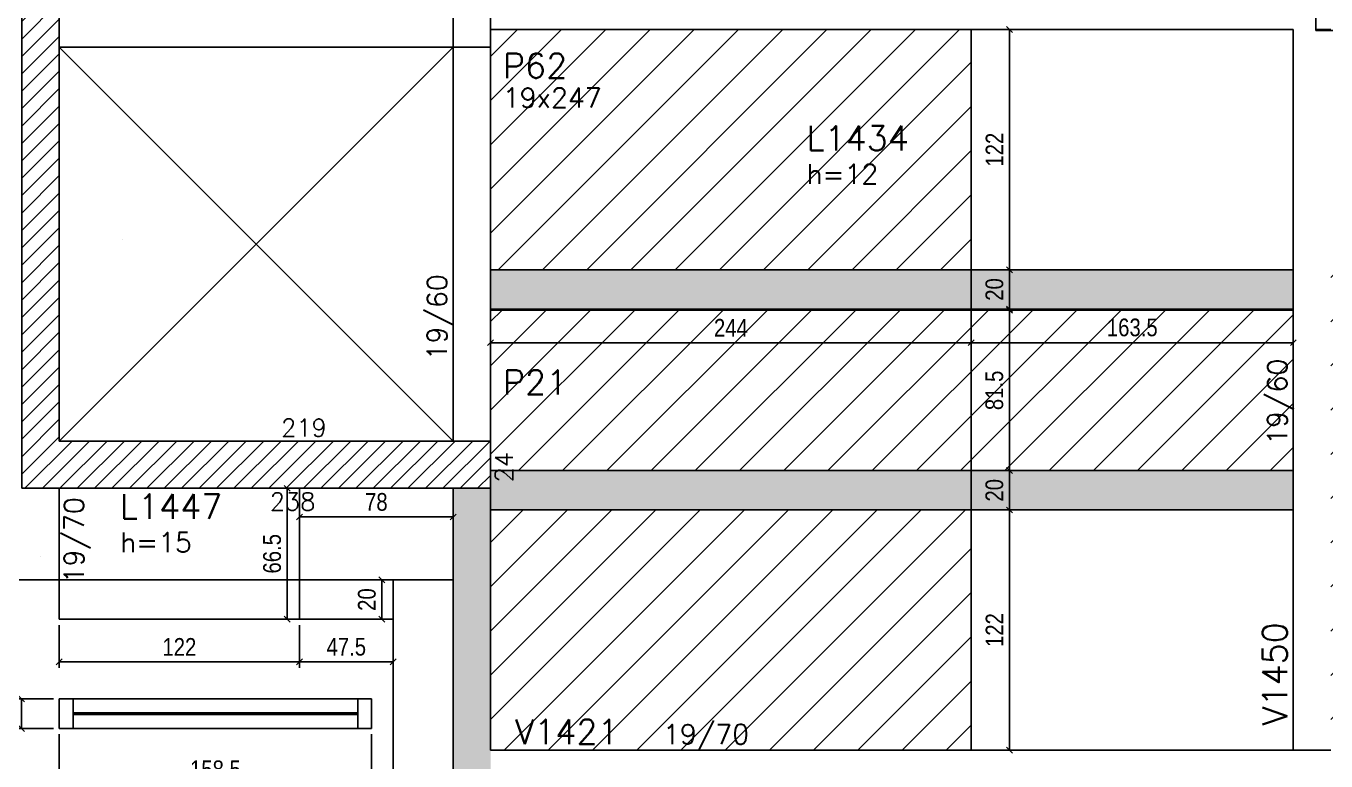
# Model space of a CAD drawing. Extents: x 1860 to 8661, y -614 to 3008.
# Drawn here: x 5493 to 6153, y 364 to 737 of the extents above; entities that cross this region are included whole.
import ezdxf

# ---------------------------------------------------------------- set-up
doc = ezdxf.new("R2010")
doc.units = 0
for name, color, linetype in [('242', 12, 'Continuous'), ('COTA', 241, 'Continuous'), ('F-DESNIVEL-1', 254, 'Continuous'), ('F-LAJES', 3, 'Continuous'), ('F-LAJES-DIM', 2, 'Continuous'), ('F-LAJES-NOME', 4, 'Continuous'), ('F-PILARES-DIM', 172, 'Continuous'), ('F-PILARES-HACH', 174, 'Continuous'), ('F-PILARES-M', 170, 'Continuous'), ('F-PILARES-NOME', 170, 'Continuous'), ('F-PILARES-S', 170, 'Continuous'), ('F-VIGAS', 3, 'Continuous'), ('F-VIGAS-DIM', 2, 'Continuous'), ('F-VIGAS-NOME', 4, 'Continuous'), ('F-VÃO', 1, 'Continuous'), ('Painéis', 200, 'Continuous'), ('SARR_2.2x7', 40, 'Continuous')]:
    doc.layers.add(name, color=color, linetype=linetype)
doc.layers.add('Hachura', color=251, linetype='Continuous', lineweight=9)
doc.styles.add('COTA TECNICA-50', font='techl___.ttf', dxfattribs={"height": 9})
doc.styles.add('MCP', font='romans.shx')
doc.dimstyles.new('COTA PAINEL-50', dxfattribs={"dimtxt": 9, "dimasz": 3, "dimexe": 3, "dimexo": 3, "dimgap": 3, "dimtad": 1, "dimdec": 1, "dimzin": 12, "dimdsep": 46, "dimtxsty": 'COTA TECNICA-50', "dimblk1": 'OBLIQUE', "dimblk2": 'OBLIQUE', "dimsah": 1, "dimcen": 0.9, "dimclrd": 4, "dimclre": 4, "dimclrt": 240, "dimadec": 1, "dimazin": 3, "dimtfac": 1, "dimtdec": 1, "dimtmove": 0, "dimatfit": 3, "dimfxl": 1, "dimtolj": 1, "dimtzin": 12, "dimarcsym": 0})

# ---------------------------------------------------------------- blocks, each defined once
blk = doc.blocks.new('_Oblique')
at = {"color": 0, "linetype": 'ByBlock', "lineweight": -2}
blk.add_line((-0.5, -0.5), (0.5, 0.5), dxfattribs=at)
blk = doc.blocks.new('*D225')
at = {"layer": 'COTA', "color": 4, "lineweight": -2, "transparency": 16777216}
for p, q in [((5728.51, 590.14), (5728.51, 573.61)), ((5972.51, 590.14), (5972.51, 573.61)), ((5728.51, 576.61), (5972.51, 576.61))]:
    blk.add_line(p, q, dxfattribs=at)
at = {"layer": 'Defpoints', "color": 0, "transparency": 16777216}
for p in [(5728.51, 593.14), (5972.51, 593.14), (5972.51, 576.61)]:
    blk.add_point(p, dxfattribs=at)
at = {"layer": 'COTA', "color": 4, "lineweight": -2, "transparency": 16777216, "xscale": 3, "yscale": 3, "zscale": 3, "rotation": 180}
blk.add_blockref('_Oblique', (5728.51, 576.61), dxfattribs=at)
at = {"layer": 'COTA', "color": 4, "lineweight": -2, "transparency": 16777216, "xscale": 3, "yscale": 3, "zscale": 3}
blk.add_blockref('_Oblique', (5972.51, 576.61), dxfattribs=at)
at = {"layer": 'COTA', "color": 240, "transparency": 16777216, "insert": (5850.51, 584.18), "char_height": 9, "attachment_point": 5, "style": 'COTA TECNICA-50'}
blk.add_mtext('\\A1;244', dxfattribs=at)
blk = doc.blocks.new('*D226')
at = {"layer": 'COTA', "color": 4, "lineweight": -2, "transparency": 16777216}
for p, q in [((5972.51, 590.14), (5972.51, 573.61)), ((6136.01, 590.14), (6136.01, 573.61)), ((5972.51, 576.61), (6136.01, 576.61))]:
    blk.add_line(p, q, dxfattribs=at)
at = {"layer": 'Defpoints', "color": 0, "transparency": 16777216}
for p in [(5972.51, 593.14), (6136.01, 593.14), (6136.01, 576.61)]:
    blk.add_point(p, dxfattribs=at)
at = {"layer": 'COTA', "color": 4, "lineweight": -2, "transparency": 16777216, "xscale": 3, "yscale": 3, "zscale": 3, "rotation": 180}
blk.add_blockref('_Oblique', (5972.51, 576.61), dxfattribs=at)
at = {"layer": 'COTA', "color": 4, "lineweight": -2, "transparency": 16777216, "xscale": 3, "yscale": 3, "zscale": 3}
blk.add_blockref('_Oblique', (6136.01, 576.61), dxfattribs=at)
at = {"layer": 'COTA', "color": 240, "transparency": 16777216, "insert": (6054.26, 584.31), "char_height": 9, "attachment_point": 5, "style": 'COTA TECNICA-50'}
blk.add_mtext('\\A1;163.5', dxfattribs=at)
blk = doc.blocks.new('*D227')
at = {"layer": 'COTA', "color": 4, "lineweight": -2, "transparency": 16777216}
for p, q in [((5975.51, 491.64), (5994.89, 491.64)), ((5991.89, 369.64), (5991.89, 491.64)), ((5975.51, 369.64), (5994.89, 369.64))]:
    blk.add_line(p, q, dxfattribs=at)
at = {"layer": 'Defpoints', "color": 0, "transparency": 16777216}
for p in [(5972.51, 491.64), (5991.89, 491.64), (5972.51, 369.64)]:
    blk.add_point(p, dxfattribs=at)
at = {"layer": 'COTA', "color": 4, "lineweight": -2, "transparency": 16777216, "xscale": 3, "yscale": 3, "zscale": 3}
for p, rotation in [((5991.89, 491.64), 90), ((5991.89, 369.64), 270)]:
    blk.add_blockref('_Oblique', p, dxfattribs=dict(at, rotation=rotation))
at = {"layer": 'COTA', "color": 240, "transparency": 16777216, "insert": (5984.34, 430.64), "char_height": 9, "attachment_point": 5, "rotation": 90, "style": 'COTA TECNICA-50'}
blk.add_mtext('\\A1;122', dxfattribs=at)
blk = doc.blocks.new('*D228')
at = {"layer": 'COTA', "color": 4, "lineweight": -2, "transparency": 16777216}
for p, q in [((5975.51, 511.64), (5994.89, 511.64)), ((5991.89, 491.64), (5991.89, 511.64)), ((5975.51, 491.64), (5994.89, 491.64))]:
    blk.add_line(p, q, dxfattribs=at)
at = {"layer": 'Defpoints', "color": 0, "transparency": 16777216}
for p in [(5972.51, 511.64), (5991.89, 511.64), (5972.51, 491.64)]:
    blk.add_point(p, dxfattribs=at)
at = {"layer": 'COTA', "color": 4, "lineweight": -2, "transparency": 16777216, "xscale": 3, "yscale": 3, "zscale": 3}
for p, rotation in [((5991.89, 511.64), 90), ((5991.89, 491.64), 270)]:
    blk.add_blockref('_Oblique', p, dxfattribs=dict(at, rotation=rotation))
at = {"layer": 'COTA', "color": 240, "transparency": 16777216, "insert": (5984.3, 501.64), "char_height": 9, "attachment_point": 5, "rotation": 90, "style": 'COTA TECNICA-50'}
blk.add_mtext('\\A1;20', dxfattribs=at)
blk = doc.blocks.new('*D229')
at = {"layer": 'COTA', "color": 4, "lineweight": -2, "transparency": 16777216}
for p, q in [((5975.51, 593.14), (5994.89, 593.14)), ((5991.89, 511.64), (5991.89, 593.14)), ((5975.51, 511.64), (5994.89, 511.64))]:
    blk.add_line(p, q, dxfattribs=at)
at = {"layer": 'Defpoints', "color": 0, "transparency": 16777216}
for p in [(5972.51, 593.14), (5991.89, 593.14), (5972.51, 511.64)]:
    blk.add_point(p, dxfattribs=at)
at = {"layer": 'COTA', "color": 4, "lineweight": -2, "transparency": 16777216, "xscale": 3, "yscale": 3, "zscale": 3}
for p, rotation in [((5991.89, 593.14), 90), ((5991.89, 511.64), 270)]:
    blk.add_blockref('_Oblique', p, dxfattribs=dict(at, rotation=rotation))
at = {"layer": 'COTA', "color": 240, "transparency": 16777216, "insert": (5984.27, 552.39), "char_height": 9, "attachment_point": 5, "rotation": 90, "style": 'COTA TECNICA-50'}
blk.add_mtext('\\A1;81.5', dxfattribs=at)
blk = doc.blocks.new('*D230')
at = {"layer": 'COTA', "color": 4, "lineweight": -2, "transparency": 16777216}
for p, q in [((5975.51, 613.64), (5994.89, 613.64)), ((5991.89, 593.64), (5991.89, 613.64)), ((5975.51, 593.64), (5994.89, 593.64))]:
    blk.add_line(p, q, dxfattribs=at)
at = {"layer": 'Defpoints', "color": 0, "transparency": 16777216}
for p in [(5972.51, 613.64), (5991.89, 613.64), (5972.51, 593.64)]:
    blk.add_point(p, dxfattribs=at)
at = {"layer": 'COTA', "color": 4, "lineweight": -2, "transparency": 16777216, "xscale": 3, "yscale": 3, "zscale": 3}
for p, rotation in [((5991.89, 613.64), 90), ((5991.89, 593.64), 270)]:
    blk.add_blockref('_Oblique', p, dxfattribs=dict(at, rotation=rotation))
at = {"layer": 'COTA', "color": 240, "transparency": 16777216, "insert": (5984.3, 603.64), "char_height": 9, "attachment_point": 5, "rotation": 90, "style": 'COTA TECNICA-50'}
blk.add_mtext('\\A1;20', dxfattribs=at)
blk = doc.blocks.new('*D231')
at = {"layer": 'COTA', "color": 4, "lineweight": -2, "transparency": 16777216}
for p, q in [((5975.51, 735.64), (5994.89, 735.64)), ((5991.89, 613.64), (5991.89, 735.64)), ((5975.51, 613.64), (5994.89, 613.64))]:
    blk.add_line(p, q, dxfattribs=at)
at = {"layer": 'Defpoints', "color": 0, "transparency": 16777216}
for p in [(5972.51, 735.64), (5991.89, 735.64), (5972.51, 613.64)]:
    blk.add_point(p, dxfattribs=at)
at = {"layer": 'COTA', "color": 4, "lineweight": -2, "transparency": 16777216, "xscale": 3, "yscale": 3, "zscale": 3}
for p, rotation in [((5991.89, 735.64), 90), ((5991.89, 613.64), 270)]:
    blk.add_blockref('_Oblique', p, dxfattribs=dict(at, rotation=rotation))
at = {"layer": 'COTA', "color": 240, "transparency": 16777216, "insert": (5984.34, 674.64), "char_height": 9, "attachment_point": 5, "rotation": 90, "style": 'COTA TECNICA-50'}
blk.add_mtext('\\A1;122', dxfattribs=at)
blk = doc.blocks.new('*D348')
at = {"layer": 'COTA', "color": 4, "lineweight": -2, "transparency": 16777216}
for p, q in [((5509.51, 433.14), (5509.51, 411.53)), ((5631.51, 433.14), (5631.51, 411.53)), ((5509.51, 414.53), (5631.51, 414.53))]:
    blk.add_line(p, q, dxfattribs=at)
at = {"layer": 'Defpoints', "color": 0, "transparency": 16777216}
for p in [(5509.51, 436.14), (5631.51, 436.14), (5631.51, 414.53)]:
    blk.add_point(p, dxfattribs=at)
at = {"layer": 'COTA', "color": 4, "lineweight": -2, "transparency": 16777216, "xscale": 3, "yscale": 3, "zscale": 3, "rotation": 180}
blk.add_blockref('_Oblique', (5509.51, 414.53), dxfattribs=at)
at = {"layer": 'COTA', "color": 4, "lineweight": -2, "transparency": 16777216, "xscale": 3, "yscale": 3, "zscale": 3}
blk.add_blockref('_Oblique', (5631.51, 414.53), dxfattribs=at)
at = {"layer": 'COTA', "color": 240, "transparency": 16777216, "insert": (5570.51, 422.08), "char_height": 9, "attachment_point": 5, "style": 'COTA TECNICA-50'}
blk.add_mtext('\\A1;122', dxfattribs=at)
blk = doc.blocks.new('*D349')
at = {"layer": 'COTA', "color": 4, "lineweight": -2, "transparency": 16777216}
for p, q in [((5631.51, 499.64), (5631.51, 485.09)), ((5709.51, 499.64), (5709.51, 485.09)), ((5631.51, 488.09), (5709.51, 488.09))]:
    blk.add_line(p, q, dxfattribs=at)
at = {"layer": 'Defpoints', "color": 0, "transparency": 16777216}
for p in [(5631.51, 502.64), (5709.51, 502.64), (5709.51, 488.09)]:
    blk.add_point(p, dxfattribs=at)
at = {"layer": 'COTA', "color": 4, "lineweight": -2, "transparency": 16777216, "xscale": 3, "yscale": 3, "zscale": 3, "rotation": 180}
blk.add_blockref('_Oblique', (5631.51, 488.09), dxfattribs=at)
at = {"layer": 'COTA', "color": 4, "lineweight": -2, "transparency": 16777216, "xscale": 3, "yscale": 3, "zscale": 3}
blk.add_blockref('_Oblique', (5709.51, 488.09), dxfattribs=at)
at = {"layer": 'COTA', "color": 240, "transparency": 16777216, "insert": (5670.51, 495.68), "char_height": 9, "attachment_point": 5, "style": 'COTA TECNICA-50'}
blk.add_mtext('\\A1;78', dxfattribs=at)
blk = doc.blocks.new('*D350')
at = {"layer": 'COTA', "color": 4, "lineweight": -2, "transparency": 16777216}
for p, q in [((5628.51, 502.64), (5622.21, 502.64)), ((5625.21, 436.14), (5625.21, 502.64)), ((5628.51, 436.14), (5622.21, 436.14))]:
    blk.add_line(p, q, dxfattribs=at)
at = {"layer": 'Defpoints', "color": 0, "transparency": 16777216}
for p in [(5625.21, 502.64), (5631.51, 502.64), (5631.51, 436.14)]:
    blk.add_point(p, dxfattribs=at)
at = {"layer": 'COTA', "color": 4, "lineweight": -2, "transparency": 16777216, "xscale": 3, "yscale": 3, "zscale": 3}
for p, rotation in [((5625.21, 502.64), 90), ((5625.21, 436.14), 270)]:
    blk.add_blockref('_Oblique', p, dxfattribs=dict(at, rotation=rotation))
at = {"layer": 'COTA', "color": 240, "transparency": 16777216, "insert": (5617.62, 469.39), "char_height": 9, "attachment_point": 5, "rotation": 90, "style": 'COTA TECNICA-50'}
blk.add_mtext('\\A1;66.5', dxfattribs=at)
blk = doc.blocks.new('*D464')
at = {"layer": 'COTA', "color": 4, "lineweight": -2, "transparency": 16777216}
for p, q in [((5509.57, 377.69), (5509.57, 349.26)), ((5668.07, 377.69), (5668.07, 349.26)), ((5509.57, 352.26), (5668.07, 352.26))]:
    blk.add_line(p, q, dxfattribs=at)
at = {"layer": 'Defpoints', "color": 0, "transparency": 16777216}
for p in [(5509.57, 380.69), (5668.07, 380.69), (5668.07, 352.26)]:
    blk.add_point(p, dxfattribs=at)
at = {"layer": 'COTA', "color": 4, "lineweight": -2, "transparency": 16777216, "xscale": 3, "yscale": 3, "zscale": 3, "rotation": 180}
blk.add_blockref('_Oblique', (5509.57, 352.26), dxfattribs=at)
at = {"layer": 'COTA', "color": 4, "lineweight": -2, "transparency": 16777216, "xscale": 3, "yscale": 3, "zscale": 3}
blk.add_blockref('_Oblique', (5668.07, 352.26), dxfattribs=at)
at = {"layer": 'COTA', "color": 240, "transparency": 16777216, "insert": (5588.82, 359.87), "char_height": 9, "attachment_point": 5, "style": 'COTA TECNICA-50'}
blk.add_mtext('\\A1;158.5', dxfattribs=at)
blk = doc.blocks.new('*D465')
at = {"layer": 'COTA', "color": 4, "lineweight": -2, "transparency": 16777216}
for p, q in [((5506.57, 395.69), (5487.44, 395.69)), ((5490.44, 380.69), (5490.44, 395.69)), ((5506.57, 380.69), (5487.44, 380.69))]:
    blk.add_line(p, q, dxfattribs=at)
at = {"layer": 'Defpoints', "color": 0, "transparency": 16777216}
for p in [(5490.44, 395.69), (5509.57, 395.69), (5509.57, 380.69)]:
    blk.add_point(p, dxfattribs=at)
at = {"layer": 'COTA', "color": 4, "lineweight": -2, "transparency": 16777216, "xscale": 3, "yscale": 3, "zscale": 3}
for p, rotation in [((5490.44, 395.69), 90), ((5490.44, 380.69), 270)]:
    blk.add_blockref('_Oblique', p, dxfattribs=dict(at, rotation=rotation))
at = {"layer": 'COTA', "color": 240, "transparency": 16777216, "insert": (5482.84, 388.19), "char_height": 9, "attachment_point": 5, "rotation": 90, "style": 'COTA TECNICA-50'}
blk.add_mtext('\\A1;15', dxfattribs=at)
blk = doc.blocks.new('*D466')
at = {"layer": 'COTA', "color": 4, "lineweight": -2, "transparency": 16777216}
for p, q in [((5676.01, 456.14), (5670.31, 456.14)), ((5673.31, 436.14), (5673.31, 456.14)), ((5676.01, 436.14), (5670.31, 436.14))]:
    blk.add_line(p, q, dxfattribs=at)
at = {"layer": 'Defpoints', "color": 0, "transparency": 16777216}
for p in [(5673.31, 456.14), (5679.01, 456.14), (5679.01, 436.14)]:
    blk.add_point(p, dxfattribs=at)
at = {"layer": 'COTA', "color": 4, "lineweight": -2, "transparency": 16777216, "xscale": 3, "yscale": 3, "zscale": 3}
for p, rotation in [((5673.31, 456.14), 90), ((5673.31, 436.14), 270)]:
    blk.add_blockref('_Oblique', p, dxfattribs=dict(at, rotation=rotation))
at = {"layer": 'COTA', "color": 240, "transparency": 16777216, "insert": (5665.72, 446.14), "char_height": 9, "attachment_point": 5, "rotation": 90, "style": 'COTA TECNICA-50'}
blk.add_mtext('\\A1;20', dxfattribs=at)
blk = doc.blocks.new('*D467')
at = {"layer": 'COTA', "color": 4, "lineweight": -2, "transparency": 16777216}
for p, q in [((5631.51, 433.14), (5631.51, 411.53)), ((5679.01, 433.14), (5679.01, 411.53)), ((5631.51, 414.53), (5679.01, 414.53))]:
    blk.add_line(p, q, dxfattribs=at)
at = {"layer": 'Defpoints', "color": 0, "transparency": 16777216}
for p in [(5631.51, 436.14), (5679.01, 436.14), (5679.01, 414.53)]:
    blk.add_point(p, dxfattribs=at)
at = {"layer": 'COTA', "color": 4, "lineweight": -2, "transparency": 16777216, "xscale": 3, "yscale": 3, "zscale": 3, "rotation": 180}
blk.add_blockref('_Oblique', (5631.51, 414.53), dxfattribs=at)
at = {"layer": 'COTA', "color": 4, "lineweight": -2, "transparency": 16777216, "xscale": 3, "yscale": 3, "zscale": 3}
blk.add_blockref('_Oblique', (5679.01, 414.53), dxfattribs=at)
at = {"layer": 'COTA', "color": 240, "transparency": 16777216, "insert": (5655.26, 422.12), "char_height": 9, "attachment_point": 5, "style": 'COTA TECNICA-50'}
blk.add_mtext('\\A1;47.5', dxfattribs=at)

msp = doc.modelspace()

# ---------------------------------------------------------------- hatches: boundary and pattern name
at = {"layer": 'F-PILARES-HACH', "linetype": 'Continuous'}
h = msp.add_hatch(dxfattribs=at)
h.set_pattern_fill('ANSI31', color=256, scale=50, style=0)
h.set_pattern_definition([(45, (4214.506, 480.1385), (-4.419417, 4.419417), [])])
h.paths.add_polyline_path([(5490.51, 502.64), (5728.51, 502.64), (5728.51, 526.64), (5509.51, 526.64), (5509.51, 973.64), (5490.51, 973.64)], flags=16)
at = {"layer": 'Hachura', "linetype": 'ByBlock'}
h = msp.add_hatch(dxfattribs=at)
h.set_pattern_fill('ANSI31', color=256, scale=5)
h.paths.add_polyline_path([(5728.51, 735.64), (5728.51, 726.64), (5728.51, 613.64), (5972.51, 613.64), (5972.51, 735.64), (5938.01, 735.64)])
h.paths.add_polyline_path([(5728.51, 491.64), (5728.51, 369.64), (5972.51, 369.64), (5972.51, 491.64)])
h.paths.add_polyline_path([(6155.01, 369.64), (6277.01, 369.64), (6277.01, 613.64), (6155.01, 613.64)])
h.paths.add_polyline_path([(6450.51, 857.64), (6328.51, 857.64), (6328.51, 613.64), (6450.51, 613.64)])
h.paths.add_polyline_path([(5972.51, 228.64), (5972.51, 350.64), (5728.51, 350.64), (5728.51, 275.12), (5743.46, 275.12), (5743.46, 253.12), (5728.51, 253.12), (5728.51, 228.64)])
h.paths.add_polyline_path([(5972.51, 350.64), (5972.51, 228.64), (6216.51, 228.64), (6216.51, 350.64), (6145.51, 350.64)])
h.paths.add_polyline_path([(6216.51, 86.14), (6216.51, 208.14), (5972.51, 208.14), (5972.51, 86.14)])
h.paths.add_polyline_path([(6206.51, -187.86), (6206.51, -65.86), (5962.51, -65.86), (5962.51, -187.86)])
h.paths.add_polyline_path([(6450.51, -187.86), (6450.51, -65.86), (6404.51, -65.86), (6206.51, -65.86), (6206.51, -187.86)])
h = msp.add_hatch(color=256, dxfattribs=at)
h.dxf.hatch_style = 1
h.paths.add_polyline_path([(5972.51, 613.64), (5728.51, 613.64), (5728.51, 593.64), (5972.51, 593.64)])
h.paths.add_polyline_path([(6136.01, 613.64), (5972.51, 613.64), (5972.51, 593.64), (6136.01, 593.64)])
h.paths.add_polyline_path([(6136.01, 511.64), (5972.51, 511.64), (5972.51, 491.64), (6136.01, 491.64)])
h.paths.add_polyline_path([(5972.51, 511.64), (5728.51, 511.64), (5728.51, 502.64), (5728.51, 491.64), (5972.51, 491.64)])
h.paths.add_polyline_path([(5742.01, 504.67), (5742.01, 524.17), (5728.51, 524.17), (5728.51, 504.67)], flags=9)
h = msp.add_hatch(dxfattribs=at)
h.set_pattern_fill('ANSI31', color=256, scale=5)
h.paths.add_polyline_path([(5972.51, 511.64), (5972.51, 593.14), (5728.51, 593.14), (5728.51, 526.64), (5728.51, 511.64)])
h.paths.add_polyline_path([(6136.01, 511.64), (6136.01, 593.14), (5972.51, 593.14), (5972.51, 511.64)])

# ---------------------------------------------------------------- linework, layer by layer
at = {"layer": '242', "linetype": 'Continuous'}
for p, q in [((5541.46, 628.93), (5541.46, 628.93)), ((5500.01, 468.14), (5500.01, 468.14))]:
    msp.add_line(p, q, dxfattribs=at)
at = {"layer": 'F-DESNIVEL-1', "linetype": 'Continuous'}
for points in [[(5728.51, 360.14), (5728.51, 502.64), (5709.51, 502.64)], [(5728.51, 360.14), (5709.51, 502.64), (5709.51, 360.14)]]:
    msp.add_solid(points, dxfattribs=at)
at = {"layer": 'F-LAJES', "linetype": 'Continuous'}
for p, q in [((5509.51, 456.14), (5709.51, 456.14)), ((5679.01, -4.36), (5679.01, 456.14))]:
    msp.add_line(p, q, dxfattribs=at)
at = {"layer": 'F-PILARES-M', "linetype": 'Continuous'}
for points in [[(5709.51, 726.64), (5728.51, 726.64), (5728.51, 973.64), (5709.51, 973.64), (5709.51, 726.64)], [(6147.51, 735.14), (6166.51, 735.14), (6166.51, 973.64), (6147.51, 973.64), (6147.51, 735.14)]]:
    msp.add_lwpolyline(points, dxfattribs=at)
at = {"layer": 'F-PILARES-S', "linetype": 'Continuous'}
msp.add_lwpolyline([(5490.51, 502.64), (5728.51, 502.64), (5728.51, 526.64), (5509.51, 526.64), (5509.51, 973.64), (5490.51, 973.64), (5490.51, 502.64)], dxfattribs=at)
at = {"layer": 'F-VIGAS'}
for points in [[(5728.51, 735.64), (5938.01, 735.64)], [(5938.01, 735.64), (6136.01, 735.64)], [(6136.01, 735.64), (6136.01, 369.64)], [(6155.01, 735.64), (6147.51, 735.64)], [(5509.51, 726.64), (5709.51, 726.64)], [(5709.51, 726.64), (5709.51, 526.64)], [(5728.51, 526.64), (5728.51, 726.64)], [(5509.51, 456.14), (5509.51, 502.64)], [(5709.51, 502.74), (5709.51, 360.14)], [(5728.51, 369.64), (5728.51, 502.74)], [(5155.01, 456.14), (5509.51, 456.14)], [(6136.01, 369.64), (5728.51, 369.64)], [(6155.01, 369.64), (6136.01, 369.64)]]:
    msp.add_lwpolyline(points, dxfattribs=at)
at = {"layer": 'F-VÃO'}
for p, q in [((5509.51, 526.64), (5709.51, 726.64)), ((5509.51, 726.64), (5709.51, 526.64))]:
    msp.add_line(p, q, dxfattribs=at)
at = {"layer": 'Painéis'}
for p, q in [((5509.51, 436.14), (5509.51, 502.64)), ((5509.51, 502.64), (5709.51, 502.64)), ((5631.51, 436.14), (5631.51, 502.64)), ((5709.51, 502.64), (5709.51, 456.14)), ((5679.01, 436.14), (5509.51, 436.14)), ((5509.57, 395.69), (5668.07, 395.69)), ((5509.57, 395.69), (5509.57, 380.69)), ((5668.07, 380.69), (5668.07, 395.69)), ((5509.57, 380.69), (5668.07, 380.69))]:
    msp.add_line(p, q, dxfattribs=at)
for points in [[(5972.51, 369.64), (5972.51, 735.64)], [(5728.51, 613.64), (6136.01, 613.64)], [(5728.51, 593.64), (6136.01, 593.64)], [(5728.51, 593.14), (6136.01, 593.14)], [(6136.01, 511.64), (5728.51, 511.64)], [(6136.01, 491.64), (5728.51, 491.64)]]:
    msp.add_lwpolyline(points, dxfattribs=at)
at = {"layer": 'SARR_2.2x7'}
for p, q in [((5516.57, 395.69), (5516.57, 380.69)), ((5661.07, 380.69), (5661.07, 395.69)), ((5516.57, 388.69), (5661.07, 388.69)), ((5516.57, 387.69), (5661.07, 387.69))]:
    msp.add_line(p, q, dxfattribs=at)

# ---------------------------------------------------------------- texts
at = {"layer": 'F-LAJES-DIM', "linetype": 'Continuous', "style": 'MCP'}
for s, p in [('h=12', (5888.87, 657.23)), ('h=15', (5540.43, 470.19))]:
    msp.add_text(s, height=10, dxfattribs=at).set_placement(p)
at = {"layer": 'F-LAJES-NOME', "linetype": 'Continuous', "style": 'MCP'}
for s, p in [('L1434', (5888.87, 674.23)), ('L1447', (5540.43, 487.19))]:
    msp.add_text(s, height=12.5, dxfattribs=at).set_placement(p)
at = {"layer": 'F-PILARES-DIM', "linetype": 'Continuous', "style": 'MCP'}
for s, height, p in [('19x247', 10, (5734.76, 696.01)), ('219', 9, (5622.19, 528.89)), ('238', 9, (5616.43, 491.39))]:
    msp.add_text(s, height=height, dxfattribs=at).set_placement(p)
msp.add_text('24', height=9, rotation=90, dxfattribs=at).set_placement((5739.76, 505.64))
at = {"layer": 'F-PILARES-NOME', "linetype": 'Continuous', "style": 'MCP'}
for s, p in [('P62', (5734.76, 711.01)), ('P21', (5734.76, 550.23))]:
    msp.add_text(s, height=12.5, dxfattribs=at).set_placement(p)
at = {"layer": 'F-VIGAS-DIM', "linetype": 'Continuous', "style": 'MCP'}
for s, p in [('19/60', (5706.38, 567.64)), ('19/60', (6132.88, 524.77)), ('19/70', (5522.01, 454.39))]:
    msp.add_text(s, height=10, rotation=90, dxfattribs=at).set_placement(p)
msp.add_text('19/70', height=10, dxfattribs=at).set_placement((5816.01, 372.76))
at = {"layer": 'F-VIGAS-NOME', "linetype": 'Continuous', "style": 'MCP'}
msp.add_text('V1450', height=12.5, rotation=90, dxfattribs=at).set_placement((6132.88, 382.14))
msp.add_text('V1421', height=12.5, dxfattribs=at).set_placement((5741.01, 372.76))

# ---------------------------------------------------------------- dimensions: what is measured, and where the dimension line sits
at = {"layer": 'COTA'}
for base, p1, p2, picture, middle in [((5991.89, 735.64), (5972.51, 613.64), (5972.51, 735.64), '*D231', (5984.34, 674.64)), ((5991.89, 593.14), (5972.51, 511.64), (5972.51, 593.14), '*D229', (5984.27, 552.39)), ((5991.89, 511.64), (5972.51, 491.64), (5972.51, 511.64), '*D228', (5984.3, 501.64))]:
    dim = msp.add_linear_dim(base=base, p1=p1, p2=p2, angle=90, dimstyle='COTA PAINEL-50', override={"dimtmove": 1}, dxfattribs=at)
    dim.commit()
    dim.dimension.update_dxf_attribs({"geometry": picture, "text_midpoint": middle})
for base, p1, p2, picture, middle in [((5991.89, 613.64), (5972.51, 593.64), (5972.51, 613.64), '*D230', (5984.3, 603.64)), ((5625.21, 502.64), (5631.51, 436.14), (5631.51, 502.64), '*D350', (5617.62, 469.39)), ((5991.89, 491.64), (5972.51, 369.64), (5972.51, 491.64), '*D227', (5984.34, 430.64)), ((5673.31, 456.14), (5679.01, 436.14), (5679.01, 456.14), '*D466', (5665.72, 446.14)), ((5490.44, 395.69), (5509.57, 380.69), (5509.57, 395.69), '*D465', (5482.84, 388.19))]:
    dim = msp.add_linear_dim(base=base, p1=p1, p2=p2, angle=90, dimstyle='COTA PAINEL-50', dxfattribs=at)
    dim.commit()
    dim.dimension.update_dxf_attribs({"geometry": picture, "text_midpoint": middle})
for base, p1, p2, picture, middle in [((5972.51, 576.61), (5728.51, 593.14), (5972.51, 593.14), '*D225', (5850.51, 584.18)), ((5709.51, 488.09), (5631.51, 502.64), (5709.51, 502.64), '*D349', (5670.51, 495.68)), ((5631.51, 414.53), (5509.51, 436.14), (5631.51, 436.14), '*D348', (5570.51, 422.08)), ((5679.01, 414.53), (5631.51, 436.14), (5679.01, 436.14), '*D467', (5655.26, 422.12)), ((5668.07, 352.26), (5509.57, 380.69), (5668.07, 380.69), '*D464', (5588.82, 359.87))]:
    dim = msp.add_linear_dim(base=base, p1=p1, p2=p2, dimstyle='COTA PAINEL-50', dxfattribs=at)
    dim.commit()
    dim.dimension.update_dxf_attribs({"geometry": picture, "text_midpoint": middle})
dim = msp.add_linear_dim(base=(6136.01, 576.61), p1=(5972.51, 593.14), p2=(6136.01, 593.14), dimstyle='COTA PAINEL-50', override={"dimtmove": 1}, dxfattribs=at)
dim.commit()
dim.dimension.update_dxf_attribs({"geometry": '*D226', "text_midpoint": (6054.26, 584.31)})

doc.saveas('drawing.dxf')
